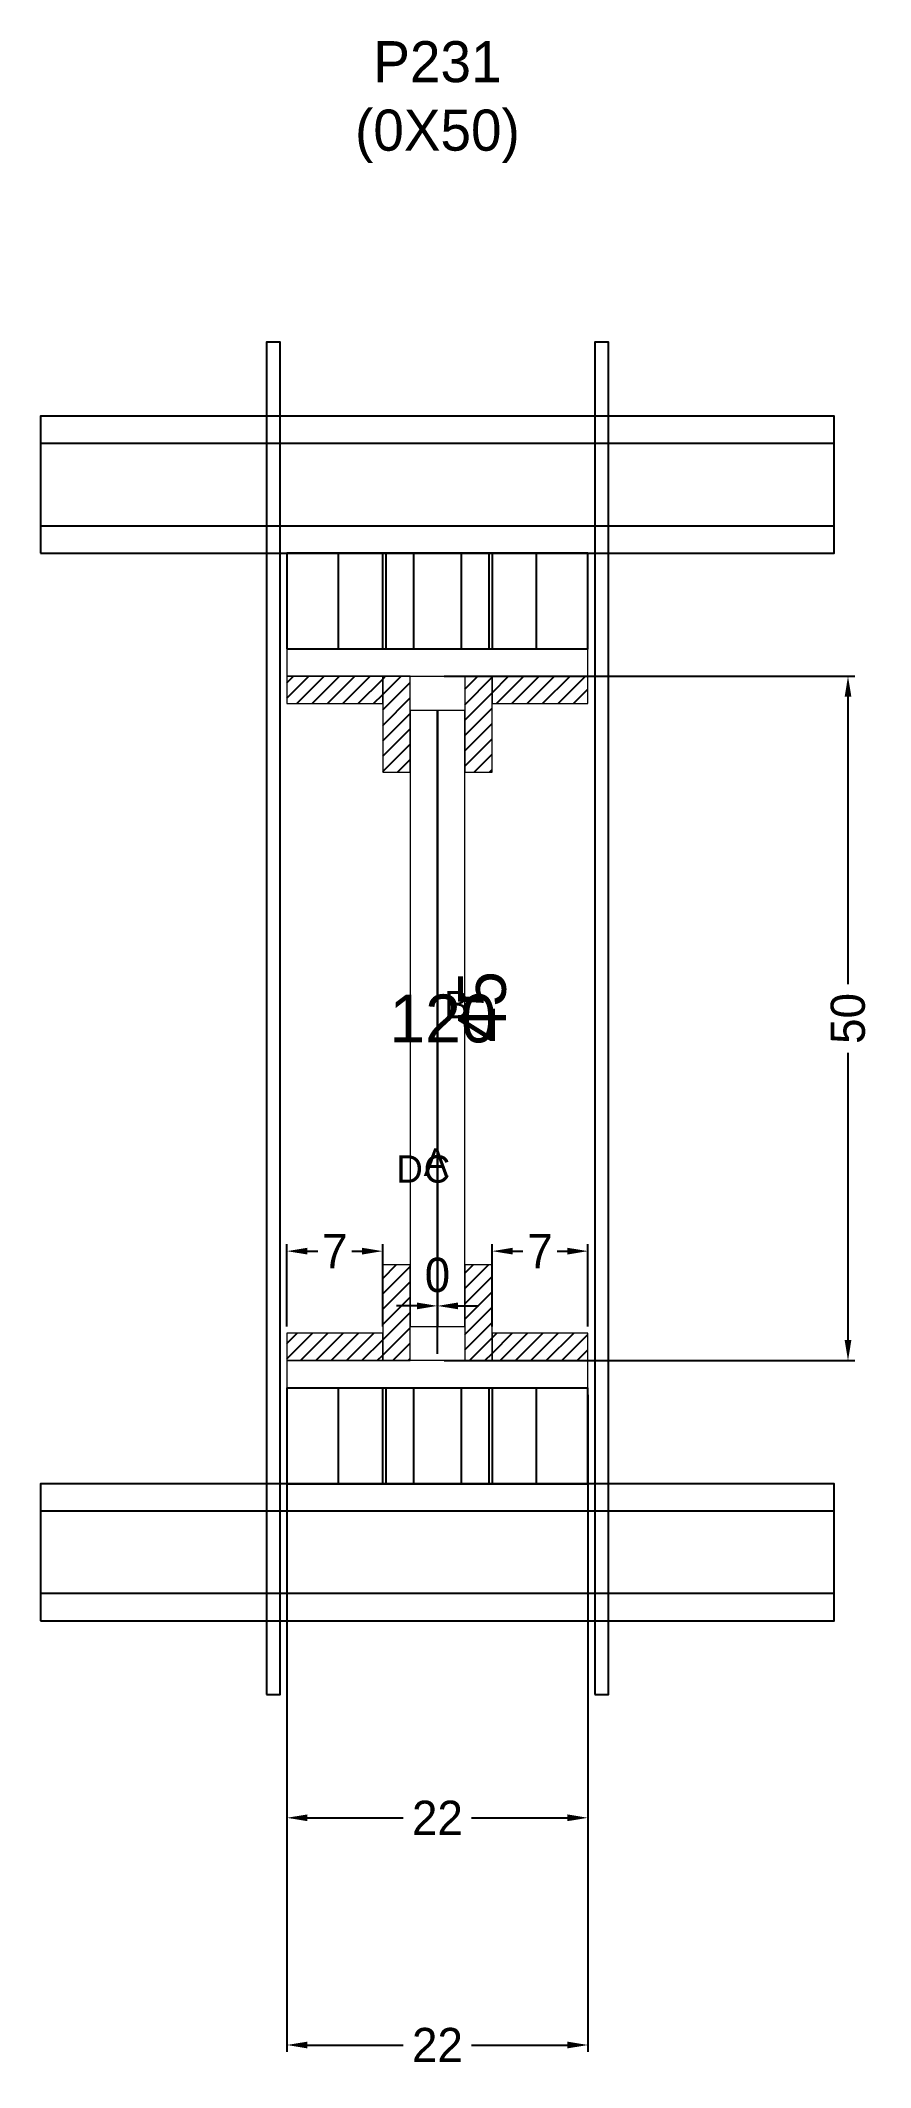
# Model space of a CAD drawing. Header units: centimetres. Extents: x -58 to 63, y -13 to 283.
import ezdxf

# ---------------------------------------------------------------- set-up
doc = ezdxf.new("R2010")
doc.units = ezdxf.units.CM
for name, color, linetype in [('CHAPA', 140, 'Continuous'), ('COTA', 241, 'Continuous'), ('Hachura', 251, 'Continuous'), ('Madeira', 30, 'Continuous'), ('NOMENCLATURA', 7, 'Continuous'), ('Painéis', 200, 'Continuous'), ('Perfil Metálico', 150, 'Continuous'), ('SARRAFO', 251, 'Continuous'), ('TEXTO_GERAL', 7, 'Continuous')]:
    doc.layers.add(name, color=color, linetype=linetype)
doc.dimstyles.new('cotax2', dxfattribs={"dimtxt": 2.5, "dimasz": 1.5, "dimexe": 0.5, "dimexo": 0.5, "dimgap": 0.5, "dimtad": 1, "dimcen": 2.5, "dimazin": 3, "dimtfac": 1, "dimtmove": 0, "dimatfit": 3})
pattern_1 = [(45, (0, 0), (-1.122532, 1.122532), [])]

# ---------------------------------------------------------------- blocks, each defined once
blk = doc.blocks.new('_CLOSEDFILLED')
at = {"color": 0, "linetype": 'BYBLOCK'}
blk.add_solid([(-1, 0.164), (0, 0), (-1, -0.164)], dxfattribs=at)
blk = doc.blocks.new('*D1')
for p, q in [((-22, 85), (-22, -11)), ((22, 85), (22, -11)), ((-19, -10), (-5, -10)), ((5, -10), (19, -10))]:
    blk.add_line(p, q)
at = {"layer": 'Defpoints'}
for p in [(-22, 86), (22, 86), (-22, -10)]:
    blk.add_point(p, dxfattribs=at)
at = {"layer": 'COTA', "xscale": 3, "yscale": 3, "rotation": 180}
blk.add_blockref('_CLOSEDFILLED', (-22, -10), dxfattribs=at)
at = {"layer": 'COTA', "xscale": 3, "yscale": 3}
blk.add_blockref('_CLOSEDFILLED', (22, -10), dxfattribs=at)
at = {"layer": 'COTA', "insert": (0, -10), "char_height": 5, "attachment_point": 5}
blk.add_mtext('22', dxfattribs=at)
blk = doc.blocks.new('*D2')
for p, q in [((-3, 98), (-6, 98)), ((0, 91), (0, 99)), ((0, 91), (0, 99)), ((0, 98), (0, 98)), ((3, 98), (6, 98))]:
    blk.add_line(p, q)
at = {"layer": 'Defpoints'}
for p in [(0, 98), (0, 90), (0, 90)]:
    blk.add_point(p, dxfattribs=at)
at = {"layer": 'COTA', "xscale": 3, "yscale": 3}
blk.add_blockref('_CLOSEDFILLED', (0, 98), dxfattribs=at)
at = {"layer": 'COTA', "xscale": 3, "yscale": 3, "rotation": 180}
blk.add_blockref('_CLOSEDFILLED', (0, 98), dxfattribs=at)
at = {"layer": 'COTA', "insert": (0, 102.5), "char_height": 5, "attachment_point": 5}
blk.add_mtext('0', dxfattribs=at)
blk = doc.blocks.new('*D3')
for p, q in [((1, 190), (61, 190)), ((60, 145), (60, 187)), ((60, 93), (60, 135)), ((1, 90), (61, 90))]:
    blk.add_line(p, q)
at = {"layer": 'Defpoints'}
for p in [(0, 190), (0, 90), (60, 90)]:
    blk.add_point(p, dxfattribs=at)
at = {"layer": 'COTA', "xscale": 3, "yscale": 3}
for p, rotation in [((60, 190), 90), ((60, 90), -90.00000000000001)]:
    blk.add_blockref('_CLOSEDFILLED', p, dxfattribs=dict(at, rotation=rotation))
at = {"layer": 'COTA', "insert": (60, 140), "char_height": 5, "attachment_point": 5, "rotation": 90}
blk.add_mtext('50', dxfattribs=at)
blk = doc.blocks.new('*D4')
for p, q in [((-22, 95), (-22, 107)), ((-8, 95), (-8, 107)), ((-19, 106), (-17.5, 106)), ((-12.5, 106), (-11, 106))]:
    blk.add_line(p, q)
at = {"layer": 'Defpoints'}
for p in [(-22, 106), (-22, 94), (-8, 94)]:
    blk.add_point(p, dxfattribs=at)
at = {"layer": 'COTA', "xscale": 3, "yscale": 3, "rotation": 180}
blk.add_blockref('_CLOSEDFILLED', (-22, 106), dxfattribs=at)
at = {"layer": 'COTA', "xscale": 3, "yscale": 3}
blk.add_blockref('_CLOSEDFILLED', (-8, 106), dxfattribs=at)
at = {"layer": 'COTA', "insert": (-15, 106), "char_height": 5, "attachment_point": 5}
blk.add_mtext('7', dxfattribs=at)
blk = doc.blocks.new('*D5')
for p, q in [((8, 95), (8, 107)), ((22, 95), (22, 107)), ((11, 106), (12.5, 106)), ((17.5, 106), (19, 106))]:
    blk.add_line(p, q)
at = {"layer": 'Defpoints'}
for p in [(8, 106), (8, 94), (22, 94)]:
    blk.add_point(p, dxfattribs=at)
at = {"layer": 'COTA', "xscale": 3, "yscale": 3, "rotation": 180}
blk.add_blockref('_CLOSEDFILLED', (8, 106), dxfattribs=at)
at = {"layer": 'COTA', "xscale": 3, "yscale": 3}
blk.add_blockref('_CLOSEDFILLED', (22, 106), dxfattribs=at)
at = {"layer": 'COTA', "insert": (15, 106), "char_height": 5, "attachment_point": 5}
blk.add_mtext('7', dxfattribs=at)
blk = doc.blocks.new('*D6')
for p, q in [((-22, 52.2), (-22, 22.2)), ((22, 52.2), (22, 22.2)), ((-19, 23.2), (-5, 23.2)), ((5, 23.2), (19, 23.2))]:
    blk.add_line(p, q)
at = {"layer": 'Defpoints'}
for p in [(-22, 53.2), (22, 53.2), (-22, 23.2)]:
    blk.add_point(p, dxfattribs=at)
at = {"layer": 'COTA', "xscale": 3, "yscale": 3, "rotation": 180}
blk.add_blockref('_CLOSEDFILLED', (-22, 23.2), dxfattribs=at)
at = {"layer": 'COTA', "xscale": 3, "yscale": 3}
blk.add_blockref('_CLOSEDFILLED', (22, 23.2), dxfattribs=at)
at = {"layer": 'COTA', "insert": (0, 23.2), "char_height": 5, "attachment_point": 5}
blk.add_mtext('22', dxfattribs=at)

msp = doc.modelspace()

# ---------------------------------------------------------------- hatches: boundary and pattern name
at = {"layer": 'Hachura'}
h = msp.add_hatch(dxfattribs=at)
h.set_pattern_fill('ANSI31')
h.set_pattern_definition(pattern_1)
h.paths.add_polyline_path([(-22, 186), (-8, 186), (-8, 190), (-22, 190)])
h = msp.add_hatch(dxfattribs=at)
h.set_pattern_fill('ANSI31')
h.set_pattern_definition(pattern_1)
h.paths.add_polyline_path([(-8, 176), (-4, 176), (-4, 190), (-8, 190)])
h = msp.add_hatch(dxfattribs=at)
h.set_pattern_fill('ANSI31')
h.set_pattern_definition(pattern_1)
h.paths.add_polyline_path([(4, 176), (8, 176), (8, 190), (4, 190)])
h = msp.add_hatch(dxfattribs=at)
h.set_pattern_fill('ANSI31')
h.set_pattern_definition(pattern_1)
h.paths.add_polyline_path([(8, 186), (22, 186), (22, 190), (8, 190)])
h = msp.add_hatch(dxfattribs=at)
h.set_pattern_fill('ANSI31')
h.set_pattern_definition(pattern_1)
h.paths.add_polyline_path([(-8, 90), (-4, 90), (-4, 104), (-8, 104)])
h = msp.add_hatch(dxfattribs=at)
h.set_pattern_fill('ANSI31')
h.set_pattern_definition(pattern_1)
h.paths.add_polyline_path([(4, 90), (8, 90), (8, 104), (4, 104)])
h = msp.add_hatch(dxfattribs=at)
h.set_pattern_fill('ANSI31')
h.set_pattern_definition(pattern_1)
h.paths.add_polyline_path([(-22, 90), (-8, 90), (-8, 94), (-22, 94)])
h = msp.add_hatch(dxfattribs=at)
h.set_pattern_fill('ANSI31')
h.set_pattern_definition(pattern_1)
h.paths.add_polyline_path([(8, 90), (22, 90), (22, 94), (8, 94)])

# ---------------------------------------------------------------- linework, layer by layer
at = {"layer": 'CHAPA', "lineweight": 18}
for points in [[(-22, 190), (22, 190), (22, 194), (-22, 194)], [(-22, 190), (22, 190), (22, 194), (-22, 194)], [(-4, 95), (0, 95), (0, 185), (-4, 185)], [(-4, 95), (0, 95), (0, 185), (-4, 185)], [(0, 95), (4, 95), (4, 185), (0, 185)], [(0, 95), (4, 95), (4, 185), (0, 185)], [(-22, 86), (22, 86), (22, 90), (-22, 90)], [(-22, 86), (22, 86), (22, 90), (-22, 90)]]:
    msp.add_lwpolyline(points, close=True, dxfattribs=at)
at = {"layer": 'Hachura'}
for points in [[(-25, 41.2), (-23, 41.2), (-23, 238.8), (-25, 238.8)], [(23, 41.2), (25, 41.2), (25, 238.8), (23, 238.8)]]:
    msp.add_lwpolyline(points, close=True, dxfattribs=at)
at = {"layer": 'Madeira', "color": 126}
for points in [[(-22, 194), (22, 194), (22, 208), (-22, 208)], [(-22, 194), (-8, 194), (-8, 208), (-22, 208)], [(-14.5, 194), (-7.5, 194), (-7.5, 208), (-14.5, 208)], [(-3.5, 194), (3.5, 194), (3.5, 208), (-3.5, 208)], [(7.5, 194), (14.5, 194), (14.5, 208), (7.5, 208)], [(8, 194), (22, 194), (22, 208), (8, 208)], [(-22, 72), (22, 72), (22, 86), (-22, 86)], [(-22, 72), (-8, 72), (-8, 86), (-22, 86)], [(-14.5, 72), (-7.5, 72), (-7.5, 86), (-14.5, 86)], [(-3.5, 72), (3.5, 72), (3.5, 86), (-3.5, 86)], [(7.5, 72), (14.5, 72), (14.5, 86), (7.5, 86)], [(8, 72), (22, 72), (22, 86), (8, 86)]]:
    msp.add_lwpolyline(points, close=True, dxfattribs=at)
at = {"layer": 'Painéis'}
msp.add_lwpolyline([(0, 95), (0, 95), (0, 185), (0, 185)], close=True, dxfattribs=at)
at = {"layer": 'Perfil Metálico', "color": 224}
for points in [[(-58, 208), (58, 208), (58, 228), (-58, 228)], [(-58, 212), (58, 212), (58, 224), (-58, 224)], [(-58, 52), (58, 52), (58, 72), (-58, 72)], [(-58, 56), (58, 56), (58, 68), (-58, 68)]]:
    msp.add_lwpolyline(points, close=True, dxfattribs=at)
at = {"layer": 'SARRAFO', "color": 251, "lineweight": 13}
for points in [[(-22, 186), (-8, 186), (-8, 190), (-22, 190)], [(-8, 176), (-4, 176), (-4, 190), (-8, 190)], [(4, 176), (8, 176), (8, 190), (4, 190)], [(8, 186), (22, 186), (22, 190), (8, 190)], [(-8, 90), (-4, 90), (-4, 104), (-8, 104)], [(4, 90), (8, 90), (8, 104), (4, 104)], [(-22, 90), (-8, 90), (-8, 94), (-22, 94)], [(8, 90), (22, 90), (22, 94), (8, 94)]]:
    msp.add_lwpolyline(points, close=True, dxfattribs=at)

# ---------------------------------------------------------------- texts
at = {"layer": 'COTA'}
msp.add_text('45', height=7, rotation=90, dxfattribs=at).set_placement((10, 136.5))
msp.add_text('120', height=7, dxfattribs=at).set_placement((-7, 136.5))
at = {"layer": 'NOMENCLATURA', "insert": (0, 265), "char_height": 6, "attachment_point": 8}
msp.add_mtext('P231\\P(0X50)', dxfattribs=at)
at = {"layer": 'TEXTO_GERAL'}
for s, p in [('B', (1, 140)), ('D', (-6, 116)), ('A', (-2, 117)), ('C', (-2, 116))]:
    msp.add_text(s, height=4, dxfattribs=at).set_placement(p)

# ---------------------------------------------------------------- dimensions: what is measured, and where the dimension line sits
at = {"layer": 'COTA'}
dim = msp.add_linear_dim(base=(60, 90), p1=(0, 90), p2=(0, 190), angle=90, dimstyle='cotax2', dxfattribs=at)
dim.commit()
dim.dimension.update_dxf_attribs({"geometry": '*D3', "text_midpoint": (60, 140)})
for base, p1, p2, picture, middle in [((-22, 106), (-22, 94), (-8, 94), '*D4', (-15, 106)), ((8, 106), (8, 94), (22, 94), '*D5', (15, 106)), ((0, 98), (0, 90), (0, 90), '*D2', (0, 102.5)), ((-22, -10), (-22, 86), (22, 86), '*D1', (0, -10)), ((-22, 23.2), (-22, 53.2), (22, 53.2), '*D6', (0, 23.2))]:
    dim = msp.add_linear_dim(base=base, p1=p1, p2=p2, dimstyle='cotax2', dxfattribs=at)
    dim.commit()
    dim.dimension.update_dxf_attribs({"geometry": picture, "text_midpoint": middle})

doc.saveas('drawing.dxf')
